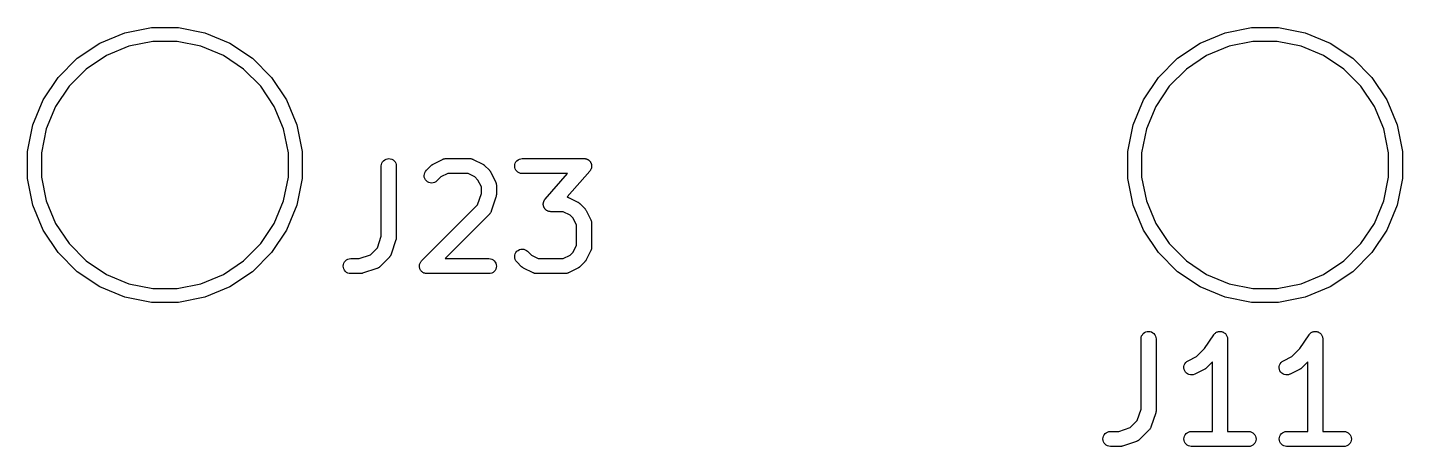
# Model space of a CAD drawing. Extents: x 4.1 to 76.2, y 7.7 to 62.
# Drawn here: x 18.87 to 32.62, y 32.72 to 36.91 of the extents above; entities that cross this region are included whole.
import ezdxf

# ---------------------------------------------------------------- set-up
doc = ezdxf.new("R2010")
doc.units = 0
doc.layers.add('BLACK', color=7, linetype='CONTINUOUS')

msp = doc.modelspace()

# ---------------------------------------------------------------- linework, layer by layer
at = {"layer": 'BLACK', "linetype": 'CONTINUOUS'}
for p, q in [((19.5933, 36.7517), (19.8432, 36.8552)), ((19.8432, 36.8552), (20.1085, 36.908)), ((20.1085, 36.908), (20.3791, 36.908)), ((20.3791, 36.908), (20.6444, 36.8552)), ((20.6444, 36.8552), (20.8943, 36.7517)), ((30.5915, 36.7517), (30.8414, 36.8552)), ((30.8414, 36.8552), (31.1067, 36.908)), ((31.1067, 36.908), (31.3773, 36.908)), ((31.3773, 36.908), (31.6426, 36.8552)), ((31.6426, 36.8552), (31.8925, 36.7517)), ((19.3683, 36.6014), (19.5933, 36.7517)), ((19.8838, 36.7212), (19.6593, 36.6282)), ((20.1223, 36.7686), (19.8838, 36.7212)), ((20.3653, 36.7686), (20.1223, 36.7686)), ((20.6038, 36.7212), (20.3653, 36.7686)), ((20.8283, 36.6282), (20.6038, 36.7212)), ((20.8943, 36.7517), (21.1193, 36.6014)), ((30.3665, 36.6014), (30.5915, 36.7517)), ((30.882, 36.7212), (30.6575, 36.6282)), ((31.1205, 36.7686), (30.882, 36.7212)), ((31.3635, 36.7686), (31.1205, 36.7686)), ((31.602, 36.7212), (31.3635, 36.7686)), ((31.8265, 36.6282), (31.602, 36.7212)), ((31.8925, 36.7517), (32.1175, 36.6014)), ((19.177, 36.4101), (19.3683, 36.6014)), ((19.6593, 36.6282), (19.4572, 36.4931)), ((21.0304, 36.4931), (20.8283, 36.6282)), ((21.1193, 36.6014), (21.3106, 36.4101)), ((30.1752, 36.4101), (30.3665, 36.6014)), ((30.6575, 36.6282), (30.4554, 36.4931)), ((32.0286, 36.4931), (31.8265, 36.6282)), ((32.1175, 36.6014), (32.3088, 36.4101)), ((19.4572, 36.4931), (19.2853, 36.3212)), ((21.2023, 36.3212), (21.0304, 36.4931)), ((30.4554, 36.4931), (30.2835, 36.3212)), ((32.2005, 36.3212), (32.0286, 36.4931)), ((19.0267, 36.1851), (19.177, 36.4101)), ((19.2853, 36.3212), (19.1502, 36.1191)), ((21.3374, 36.1191), (21.2023, 36.3212)), ((21.3106, 36.4101), (21.4609, 36.1851)), ((30.0249, 36.1851), (30.1752, 36.4101)), ((30.2835, 36.3212), (30.1484, 36.1191)), ((32.3356, 36.1191), (32.2005, 36.3212)), ((32.3088, 36.4101), (32.4591, 36.1851)), ((18.9232, 35.9352), (19.0267, 36.1851)), ((21.4609, 36.1851), (21.5644, 35.9352)), ((29.9214, 35.9352), (30.0249, 36.1851)), ((32.4591, 36.1851), (32.5626, 35.9352)), ((19.1502, 36.1191), (19.0572, 35.8946)), ((21.4304, 35.8946), (21.3374, 36.1191)), ((30.1484, 36.1191), (30.0554, 35.8946)), ((32.4286, 35.8946), (32.3356, 36.1191)), ((18.8704, 35.6699), (18.9232, 35.9352)), ((19.0572, 35.8946), (19.0098, 35.6561)), ((21.4778, 35.6561), (21.4304, 35.8946)), ((21.5644, 35.9352), (21.6172, 35.6699)), ((29.8686, 35.6699), (29.9214, 35.9352)), ((30.0554, 35.8946), (30.008, 35.6561)), ((32.476, 35.6561), (32.4286, 35.8946)), ((32.5626, 35.9352), (32.6154, 35.6699)), ((18.8704, 35.3993), (18.8704, 35.6699)), ((19.0098, 35.6561), (19.0098, 35.4131)), ((21.4778, 35.4131), (21.4778, 35.6561)), ((21.6172, 35.6699), (21.6172, 35.3993)), ((29.8686, 35.3993), (29.8686, 35.6699)), ((30.008, 35.6561), (30.008, 35.4131)), ((32.476, 35.4131), (32.476, 35.6561)), ((32.6154, 35.6699), (32.6154, 35.3993)), ((22.4073, 35.5245), (22.4089, 35.539)), ((22.4073, 35.5234), (22.4073, 35.5245)), ((22.4073, 34.8213), (22.4073, 35.5234)), ((22.4089, 35.539), (22.4133, 35.553)), ((22.4133, 35.553), (22.4204, 35.5658)), ((22.4204, 35.5658), (22.4298, 35.577)), ((22.4298, 35.577), (22.4412, 35.5862)), ((22.4412, 35.5862), (22.4542, 35.593)), ((22.4542, 35.593), (22.4682, 35.5971)), ((22.4682, 35.5971), (22.4828, 35.5984)), ((22.4828, 35.5984), (22.4974, 35.5969)), ((22.4974, 35.5969), (22.5113, 35.5926)), ((22.5113, 35.5926), (22.5242, 35.5856)), ((22.5242, 35.5856), (22.5355, 35.5763)), ((22.5355, 35.5763), (22.5447, 35.5649)), ((22.5447, 35.5649), (22.5516, 35.552)), ((22.5516, 35.552), (22.5558, 35.538)), ((22.5558, 35.538), (22.5573, 35.5234)), ((22.5573, 35.5234), (22.5573, 34.8091)), ((22.8416, 35.457), (22.8485, 35.4699)), ((22.8485, 35.4699), (22.8578, 35.4812)), ((22.8578, 35.4812), (22.9054, 35.5288)), ((22.9054, 35.5288), (22.9062, 35.5296)), ((22.9062, 35.5296), (22.9095, 35.5322)), ((22.9095, 35.5322), (22.9125, 35.5351)), ((22.9125, 35.5351), (22.9152, 35.5368)), ((22.9152, 35.5368), (22.9176, 35.5387)), ((22.9176, 35.5387), (22.9214, 35.5406)), ((22.9214, 35.5406), (22.9249, 35.5429)), ((22.9249, 35.5429), (23.0202, 35.5905)), ((23.0202, 35.5905), (23.0211, 35.591)), ((23.0211, 35.591), (23.0232, 35.5917)), ((23.0232, 35.5917), (23.0251, 35.5928)), ((23.0251, 35.5928), (23.03, 35.5942)), ((23.03, 35.5942), (23.0348, 35.596)), ((23.0348, 35.596), (23.037, 35.5964)), ((23.037, 35.5964), (23.0391, 35.597)), ((23.0391, 35.597), (23.0442, 35.5975)), ((23.0442, 35.5975), (23.0493, 35.5983)), ((23.0493, 35.5983), (23.0515, 35.5982)), ((23.0515, 35.5982), (23.0537, 35.5984)), ((23.0537, 35.5984), (23.2918, 35.5984)), ((23.2918, 35.5984), (23.2928, 35.5984)), ((23.2928, 35.5984), (23.295, 35.5982)), ((23.295, 35.5982), (23.2972, 35.5982)), ((23.2972, 35.5982), (23.3023, 35.5974)), ((23.3023, 35.5974), (23.3074, 35.5968)), ((23.3074, 35.5968), (23.3095, 35.5961)), ((23.3095, 35.5961), (23.3117, 35.5957)), ((23.3117, 35.5957), (23.3165, 35.5939)), ((23.3165, 35.5939), (23.3213, 35.5924)), ((23.3213, 35.5924), (23.3233, 35.5913)), ((23.3233, 35.5913), (23.3253, 35.5905)), ((23.3253, 35.5905), (23.4206, 35.5429)), ((23.4206, 35.5429), (23.4215, 35.5424)), ((23.4215, 35.5424), (23.425, 35.5401)), ((23.425, 35.5401), (23.4288, 35.5381)), ((23.4288, 35.5381), (23.4312, 35.5361)), ((23.4312, 35.5361), (23.4338, 35.5344)), ((23.4338, 35.5344), (23.4368, 35.5315)), ((23.4368, 35.5315), (23.4401, 35.5288)), ((23.4401, 35.5288), (23.4877, 35.4812)), ((23.4877, 35.4812), (23.4884, 35.4805)), ((23.4884, 35.4805), (23.4911, 35.4772)), ((23.4911, 35.4772), (23.4939, 35.4741)), ((23.4939, 35.4741), (23.4956, 35.4715)), ((23.4956, 35.4715), (23.4976, 35.469)), ((23.4976, 35.469), (23.4995, 35.4653)), ((23.4995, 35.4653), (23.5017, 35.4617)), ((23.7406, 35.5239), (23.7421, 35.5385)), ((23.7419, 35.5094), (23.7406, 35.5239)), ((23.7461, 35.4953), (23.7419, 35.5094)), ((23.7421, 35.5385), (23.7465, 35.5525)), ((23.7529, 35.4824), (23.7461, 35.4953)), ((23.7465, 35.5525), (23.7534, 35.5654)), ((23.762, 35.4709), (23.7529, 35.4824)), ((23.7534, 35.5654), (23.7628, 35.5766)), ((23.7732, 35.4615), (23.762, 35.4709)), ((23.7628, 35.5766), (23.7741, 35.5859)), ((23.7741, 35.5859), (23.787, 35.5928)), ((23.787, 35.5928), (23.801, 35.597)), ((23.801, 35.597), (23.8156, 35.5984)), ((23.8156, 35.5984), (24.4347, 35.5984)), ((24.4911, 35.474), (24.2642, 35.2147)), ((24.4347, 35.5984), (24.4357, 35.5984)), ((24.4357, 35.5984), (24.4404, 35.5979)), ((24.4404, 35.5979), (24.4451, 35.5977)), ((24.4451, 35.5977), (24.4476, 35.5971)), ((24.4476, 35.5971), (24.4503, 35.5968)), ((24.4503, 35.5968), (24.4547, 35.5954)), ((24.4547, 35.5954), (24.4593, 35.5943)), ((24.4593, 35.5943), (24.4617, 35.5932)), ((24.4617, 35.5932), (24.4642, 35.5924)), ((24.4642, 35.5924), (24.4683, 35.5901)), ((24.4683, 35.5901), (24.4726, 35.5881)), ((24.4726, 35.5881), (24.4747, 35.5866)), ((24.4747, 35.5866), (24.477, 35.5853)), ((24.477, 35.5853), (24.4806, 35.5823)), ((24.4806, 35.5823), (24.4844, 35.5795)), ((24.4844, 35.5795), (24.4862, 35.5776)), ((24.4862, 35.5776), (24.4882, 35.5759)), ((24.4882, 35.5759), (24.4912, 35.5722)), ((24.4938, 35.4779), (24.4911, 35.474)), ((24.4912, 35.5722), (24.4944, 35.5688)), ((24.4968, 35.4815), (24.4938, 35.4779)), ((24.4944, 35.5688), (24.4958, 35.5665)), ((24.4958, 35.5665), (24.4974, 35.5645)), ((24.4981, 35.4838), (24.4968, 35.4815)), ((24.4974, 35.5645), (24.4996, 35.5603)), ((24.4996, 35.4859), (24.4981, 35.4838)), ((24.4996, 35.5603), (24.5021, 35.5563)), ((24.5016, 35.4902), (24.4996, 35.4859)), ((24.5038, 35.4944), (24.5016, 35.4902)), ((24.5021, 35.5563), (24.503, 35.5538)), ((24.503, 35.5538), (24.5042, 35.5515)), ((24.5046, 35.4969), (24.5038, 35.4944)), ((24.5042, 35.5515), (24.5055, 35.547)), ((24.5057, 35.4993), (24.5046, 35.4969)), ((24.5055, 35.547), (24.5072, 35.5426)), ((24.5067, 35.5038), (24.5057, 35.4993)), ((24.5081, 35.5083), (24.5067, 35.5038)), ((24.5072, 35.5426), (24.5076, 35.54)), ((24.5076, 35.54), (24.5083, 35.5375)), ((24.5084, 35.511), (24.5081, 35.5083)), ((24.5083, 35.5375), (24.5088, 35.5328)), ((24.509, 35.5135), (24.5084, 35.511)), ((24.5088, 35.5328), (24.5095, 35.5281)), ((24.5092, 35.5182), (24.509, 35.5135)), ((24.5097, 35.5229), (24.5092, 35.5182)), ((24.5095, 35.5281), (24.5094, 35.5255)), ((24.5094, 35.5255), (24.5097, 35.5229)), ((18.9232, 35.134), (18.8704, 35.3993)), ((19.0098, 35.4131), (19.0572, 35.1746)), ((21.4304, 35.1746), (21.4778, 35.4131)), ((21.6172, 35.3993), (21.5644, 35.134)), ((22.8358, 35.4284), (22.8373, 35.443)), ((22.8372, 35.4139), (22.8358, 35.4284)), ((22.8414, 35.3998), (22.8372, 35.4139)), ((22.8373, 35.443), (22.8416, 35.457)), ((22.8482, 35.3869), (22.8414, 35.3998)), ((22.8574, 35.3755), (22.8482, 35.3869)), ((22.8687, 35.3661), (22.8574, 35.3755)), ((22.8815, 35.3591), (22.8687, 35.3661)), ((22.8955, 35.3548), (22.8815, 35.3591)), ((22.9101, 35.3532), (22.8955, 35.3548)), ((22.9246, 35.3545), (22.9101, 35.3532)), ((22.9387, 35.3585), (22.9246, 35.3545)), ((22.9517, 35.3653), (22.9387, 35.3585)), ((22.9631, 35.3744), (22.9517, 35.3653)), ((22.9639, 35.3751), (22.9631, 35.3744)), ((23.0029, 35.4142), (22.9639, 35.3751)), ((23.0714, 35.4484), (23.0029, 35.4142)), ((23.2741, 35.4484), (23.0714, 35.4484)), ((23.3426, 35.4142), (23.2741, 35.4484)), ((23.373, 35.3838), (23.3426, 35.4142)), ((23.4073, 35.3152), (23.373, 35.3838)), ((23.5017, 35.4617), (23.5494, 35.3665)), ((23.5494, 35.3665), (23.5498, 35.3655)), ((23.5498, 35.3655), (23.5506, 35.3635)), ((23.5506, 35.3635), (23.5516, 35.3615)), ((23.5516, 35.3615), (23.5531, 35.3566)), ((23.5531, 35.3566), (23.5549, 35.3518)), ((23.5549, 35.3518), (23.5552, 35.3496)), ((23.5552, 35.3496), (23.5558, 35.3475)), ((23.5558, 35.3475), (23.5563, 35.3424)), ((23.5563, 35.3424), (23.5571, 35.3373)), ((23.5571, 35.3373), (23.5571, 35.3351)), ((23.5571, 35.3351), (23.5573, 35.3329)), ((23.5573, 35.3329), (23.5573, 35.2377)), ((23.7861, 35.4545), (23.7732, 35.4615)), ((23.8, 35.4501), (23.7861, 35.4545)), ((23.8146, 35.4484), (23.8, 35.4501)), ((23.8156, 35.4484), (23.8146, 35.4484)), ((24.2694, 35.4484), (23.8156, 35.4484)), ((24.0449, 35.1919), (24.2694, 35.4484)), ((29.9214, 35.134), (29.8686, 35.3993)), ((30.008, 35.4131), (30.0554, 35.1746)), ((32.4286, 35.1746), (32.476, 35.4131)), ((32.6154, 35.3993), (32.5626, 35.134)), ((23.3691, 35.1354), (23.4073, 35.2499)), ((23.4073, 35.2499), (23.4073, 35.3152)), ((23.5534, 35.214), (23.5058, 35.0711)), ((23.5544, 35.2181), (23.5534, 35.214)), ((23.5556, 35.2221), (23.5544, 35.2181)), ((23.556, 35.2252), (23.5556, 35.2221)), ((23.5567, 35.2283), (23.556, 35.2252)), ((23.5568, 35.2325), (23.5567, 35.2283)), ((23.5573, 35.2367), (23.5568, 35.2325)), ((23.5573, 35.2377), (23.5573, 35.2367)), ((24.0391, 35.1844), (24.0421, 35.188)), ((24.0421, 35.188), (24.0449, 35.1919)), ((24.2642, 35.2147), (24.2688, 35.2129)), ((24.2688, 35.2129), (24.2737, 35.2114)), ((24.2737, 35.2114), (24.2757, 35.2103)), ((24.2757, 35.2103), (24.2777, 35.2095)), ((24.2777, 35.2095), (24.373, 35.1619)), ((19.0267, 34.8841), (18.9232, 35.134)), ((19.0572, 35.1746), (19.1502, 34.9501)), ((21.3374, 34.9501), (21.4304, 35.1746)), ((21.5644, 35.134), (21.4609, 34.8841)), ((22.8102, 34.5765), (23.3691, 35.1354)), ((23.497, 35.0531), (23.4937, 35.0492)), ((23.498, 35.0551), (23.497, 35.0531)), ((23.4993, 35.0569), (23.498, 35.0551)), ((23.5015, 35.0615), (23.4993, 35.0569)), ((23.5039, 35.066), (23.5015, 35.0615)), ((23.5045, 35.0681), (23.5039, 35.066)), ((23.5055, 35.0701), (23.5045, 35.0681)), ((23.5058, 35.0711), (23.5055, 35.0701)), ((24.0263, 35.143), (24.0268, 35.1477)), ((24.0266, 35.1404), (24.0263, 35.143)), ((24.0265, 35.1377), (24.0266, 35.1404)), ((24.0272, 35.1331), (24.0265, 35.1377)), ((24.0268, 35.1477), (24.027, 35.1524)), ((24.027, 35.1524), (24.0276, 35.1549)), ((24.0277, 35.1284), (24.0272, 35.1331)), ((24.0276, 35.1549), (24.0279, 35.1575)), ((24.0284, 35.1259), (24.0277, 35.1284)), ((24.0279, 35.1575), (24.0292, 35.162)), ((24.0288, 35.1233), (24.0284, 35.1259)), ((24.0305, 35.1189), (24.0288, 35.1233)), ((24.0292, 35.162), (24.0303, 35.1666)), ((24.0303, 35.1666), (24.0314, 35.169)), ((24.0318, 35.1144), (24.0305, 35.1189)), ((24.0314, 35.169), (24.0322, 35.1715)), ((24.033, 35.112), (24.0318, 35.1144)), ((24.0322, 35.1715), (24.0344, 35.1757)), ((24.0339, 35.1096), (24.033, 35.112)), ((24.0364, 35.1056), (24.0339, 35.1096)), ((24.0344, 35.1757), (24.0364, 35.18)), ((24.0364, 35.18), (24.0379, 35.1821)), ((24.0386, 35.1014), (24.0364, 35.1056)), ((24.0379, 35.1821), (24.0391, 35.1844)), ((24.0402, 35.0994), (24.0386, 35.1014)), ((24.0416, 35.0971), (24.0402, 35.0994)), ((24.0448, 35.0937), (24.0416, 35.0971)), ((24.0477, 35.09), (24.0448, 35.0937)), ((24.0498, 35.0883), (24.0477, 35.09)), ((24.0515, 35.0864), (24.0498, 35.0883)), ((24.0553, 35.0836), (24.0515, 35.0864)), ((24.0589, 35.0806), (24.0553, 35.0836)), ((24.0613, 35.0793), (24.0589, 35.0806)), ((24.0634, 35.0778), (24.0613, 35.0793)), ((24.0677, 35.0758), (24.0634, 35.0778)), ((24.0718, 35.0735), (24.0677, 35.0758)), ((24.0743, 35.0727), (24.0718, 35.0735)), ((24.0767, 35.0716), (24.0743, 35.0727)), ((24.0812, 35.0705), (24.0767, 35.0716)), ((24.0857, 35.0691), (24.0812, 35.0705)), ((24.0883, 35.0688), (24.0857, 35.0691)), ((24.0909, 35.0682), (24.0883, 35.0688)), ((24.0956, 35.068), (24.0909, 35.0682)), ((24.1003, 35.0675), (24.0956, 35.068)), ((24.1013, 35.0675), (24.1003, 35.0675)), ((24.2265, 35.0675), (24.1013, 35.0675)), ((24.295, 35.0332), (24.2265, 35.0675)), ((24.373, 35.1619), (24.3739, 35.1615)), ((24.3739, 35.1615), (24.3774, 35.1592)), ((24.3774, 35.1592), (24.3811, 35.1572)), ((24.3811, 35.1572), (24.3836, 35.1552)), ((24.3836, 35.1552), (24.3862, 35.1535)), ((24.3862, 35.1535), (24.3892, 35.1506)), ((24.3892, 35.1506), (24.3925, 35.1479)), ((24.3925, 35.1479), (24.4401, 35.1003)), ((24.4401, 35.1003), (24.4408, 35.0995)), ((24.4408, 35.0995), (24.4434, 35.0962)), ((24.4434, 35.0962), (24.4463, 35.0932)), ((24.4463, 35.0932), (24.448, 35.0905)), ((24.448, 35.0905), (24.4499, 35.0881)), ((24.4499, 35.0881), (24.4519, 35.0843)), ((24.4519, 35.0843), (24.4541, 35.0808)), ((24.4541, 35.0808), (24.5017, 34.9855)), ((30.0249, 34.8841), (29.9214, 35.134)), ((30.0554, 35.1746), (30.1484, 34.9501)), ((32.3356, 34.9501), (32.4286, 35.1746)), ((32.5626, 35.134), (32.4591, 34.8841)), ((19.1502, 34.9501), (19.2853, 34.748)), ((21.2023, 34.748), (21.3374, 34.9501)), ((23.4877, 35.0418), (23.0443, 34.5984)), ((23.4891, 35.0435), (23.4877, 35.0418)), ((23.4907, 35.045), (23.4891, 35.0435)), ((23.4937, 35.0492), (23.4907, 35.045)), ((24.3254, 35.0028), (24.295, 35.0332)), ((24.3597, 34.9343), (24.3254, 35.0028)), ((24.3597, 34.7316), (24.3597, 34.9343)), ((24.5017, 34.9855), (24.5022, 34.9846)), ((24.5022, 34.9846), (24.503, 34.9825)), ((24.503, 34.9825), (24.504, 34.9806)), ((24.504, 34.9806), (24.5055, 34.9757)), ((24.5055, 34.9757), (24.5072, 34.9709)), ((24.5072, 34.9709), (24.5076, 34.9687)), ((24.5076, 34.9687), (24.5082, 34.9666)), ((24.5082, 34.9666), (24.5087, 34.9615)), ((24.5087, 34.9615), (24.5095, 34.9564)), ((24.5095, 34.9564), (24.5094, 34.9542)), ((24.5094, 34.9542), (24.5097, 34.952)), ((24.5097, 34.952), (24.5097, 34.7139)), ((30.1484, 34.9501), (30.2835, 34.748)), ((32.2005, 34.748), (32.3356, 34.9501)), ((19.177, 34.6591), (19.0267, 34.8841)), ((21.4609, 34.8841), (21.3106, 34.6591)), ((22.3691, 34.7068), (22.4073, 34.8213)), ((22.5534, 34.7854), (22.5058, 34.6426)), ((22.5544, 34.7895), (22.5534, 34.7854)), ((22.5556, 34.7935), (22.5544, 34.7895)), ((22.556, 34.7966), (22.5556, 34.7935)), ((22.5567, 34.7997), (22.556, 34.7966)), ((22.5568, 34.8039), (22.5567, 34.7997)), ((22.5573, 34.8081), (22.5568, 34.8039)), ((22.5573, 34.8091), (22.5573, 34.8081)), ((30.1752, 34.6591), (30.0249, 34.8841)), ((32.4591, 34.8841), (32.3088, 34.6591)), ((19.3683, 34.4678), (19.177, 34.6591)), ((19.2853, 34.748), (19.4572, 34.5761)), ((21.0304, 34.5761), (21.2023, 34.748)), ((21.3106, 34.6591), (21.1193, 34.4678)), ((22.2989, 34.6366), (22.3691, 34.7068)), ((22.5039, 34.6375), (22.5015, 34.6329)), ((22.5045, 34.6396), (22.5039, 34.6375)), ((22.5055, 34.6416), (22.5045, 34.6396)), ((22.5058, 34.6426), (22.5055, 34.6416)), ((23.7422, 34.634), (23.7466, 34.648)), ((23.7466, 34.648), (23.7536, 34.6608)), ((23.7536, 34.6608), (23.7629, 34.6721)), ((23.7629, 34.6721), (23.7743, 34.6813)), ((23.7743, 34.6813), (23.7873, 34.6881)), ((23.7873, 34.6881), (23.8013, 34.6923)), ((23.8013, 34.6923), (23.8159, 34.6937)), ((23.8159, 34.6937), (23.8304, 34.6922)), ((23.8304, 34.6922), (23.8444, 34.6879)), ((23.8444, 34.6879), (23.8573, 34.681)), ((23.8573, 34.681), (23.8686, 34.6717)), ((23.8686, 34.6717), (23.9077, 34.6327)), ((24.295, 34.6327), (24.3254, 34.6631)), ((24.3254, 34.6631), (24.3597, 34.7316)), ((24.5017, 34.6804), (24.4541, 34.5851)), ((24.5025, 34.6824), (24.5017, 34.6804)), ((24.5036, 34.6843), (24.5025, 34.6824)), ((24.5051, 34.6892), (24.5036, 34.6843)), ((24.507, 34.694), (24.5051, 34.6892)), ((24.5074, 34.6962), (24.507, 34.694)), ((24.508, 34.6983), (24.5074, 34.6962)), ((24.5086, 34.7034), (24.508, 34.6983)), ((24.5095, 34.7084), (24.5086, 34.7034)), ((24.5097, 34.7128), (24.5094, 34.7107)), ((24.5094, 34.7107), (24.5095, 34.7084)), ((24.5097, 34.7139), (24.5097, 34.7128)), ((30.3665, 34.4678), (30.1752, 34.6591)), ((30.2835, 34.748), (30.4554, 34.5761)), ((32.0286, 34.5761), (32.2005, 34.748)), ((32.3088, 34.6591), (32.1175, 34.4678)), ((19.4572, 34.5761), (19.6593, 34.441)), ((20.8283, 34.441), (21.0304, 34.5761)), ((22.0263, 34.5239), (22.0279, 34.5385)), ((22.0277, 34.5094), (22.0263, 34.5239)), ((22.0318, 34.4953), (22.0277, 34.5094)), ((22.0279, 34.5385), (22.0322, 34.5525)), ((22.0322, 34.5525), (22.0391, 34.5654)), ((22.0391, 34.5654), (22.0485, 34.5766)), ((22.0485, 34.5766), (22.0598, 34.5859)), ((22.0598, 34.5859), (22.0727, 34.5928)), ((22.0727, 34.5928), (22.0868, 34.597)), ((22.0868, 34.597), (22.1013, 34.5984)), ((22.1013, 34.5984), (22.1844, 34.5984)), ((22.1844, 34.5984), (22.2989, 34.6366)), ((22.3651, 34.5008), (22.3631, 34.4999)), ((22.3673, 34.5014), (22.3651, 34.5008)), ((22.3718, 34.5038), (22.3673, 34.5014)), ((22.3765, 34.5058), (22.3718, 34.5038)), ((22.3783, 34.5071), (22.3765, 34.5058)), ((22.3803, 34.5081), (22.3783, 34.5071)), ((22.3843, 34.5113), (22.3803, 34.5081)), ((22.3885, 34.5143), (22.3843, 34.5113)), ((22.39, 34.5159), (22.3885, 34.5143)), ((22.3917, 34.5173), (22.39, 34.5159)), ((22.3925, 34.518), (22.3917, 34.5173)), ((22.4877, 34.6132), (22.3925, 34.518)), ((22.4891, 34.6149), (22.4877, 34.6132)), ((22.4907, 34.6164), (22.4891, 34.6149)), ((22.4937, 34.6206), (22.4907, 34.6164)), ((22.497, 34.6246), (22.4937, 34.6206)), ((22.498, 34.6265), (22.497, 34.6246)), ((22.4993, 34.6283), (22.498, 34.6265)), ((22.5015, 34.6329), (22.4993, 34.6283)), ((22.7882, 34.5239), (22.789, 34.531)), ((22.7882, 34.5238), (22.7882, 34.5239)), ((22.7882, 34.5237), (22.7882, 34.5238)), ((22.7889, 34.5165), (22.7882, 34.5237)), ((22.7896, 34.5094), (22.7889, 34.5165)), ((22.789, 34.531), (22.7897, 34.5382)), ((22.7896, 34.5092), (22.7896, 34.5094)), ((22.7896, 34.5091), (22.7896, 34.5092)), ((22.7917, 34.5022), (22.7896, 34.5091)), ((22.7897, 34.5384), (22.7898, 34.5385)), ((22.7897, 34.5382), (22.7897, 34.5384)), ((22.7898, 34.5385), (22.7919, 34.5454)), ((22.7937, 34.4953), (22.7917, 34.5022)), ((22.7919, 34.5454), (22.794, 34.5522)), ((22.794, 34.5524), (22.7941, 34.5525)), ((22.794, 34.5522), (22.794, 34.5524)), ((22.7941, 34.5525), (22.7975, 34.5588)), ((22.7975, 34.5588), (22.8009, 34.5651)), ((22.8009, 34.5651), (22.801, 34.5652)), ((22.801, 34.5652), (22.8011, 34.5654)), ((22.8011, 34.5654), (22.8057, 34.5709)), ((22.8057, 34.5709), (22.8102, 34.5765)), ((23.0443, 34.5984), (23.4823, 34.5984)), ((23.4823, 34.5984), (23.4833, 34.5984)), ((23.4833, 34.5984), (23.4979, 34.5968)), ((23.4979, 34.5968), (23.5118, 34.5924)), ((23.5118, 34.5924), (23.5246, 34.5853)), ((23.5246, 34.5853), (23.5359, 34.5759)), ((23.5359, 34.5759), (23.545, 34.5645)), ((23.545, 34.5645), (23.5518, 34.5515)), ((23.5557, 34.5083), (23.5514, 34.4944)), ((23.5518, 34.5515), (23.5559, 34.5375)), ((23.5573, 34.5229), (23.5557, 34.5083)), ((23.5559, 34.5375), (23.5573, 34.5229)), ((23.7406, 34.6194), (23.7422, 34.634)), ((23.7419, 34.6049), (23.7406, 34.6194)), ((23.746, 34.5908), (23.7419, 34.6049)), ((23.7527, 34.5778), (23.746, 34.5908)), ((23.7618, 34.5664), (23.7527, 34.5778)), ((23.7626, 34.5656), (23.7618, 34.5664)), ((23.8102, 34.518), (23.7626, 34.5656)), ((23.8134, 34.5153), (23.8102, 34.518)), ((23.8165, 34.5124), (23.8134, 34.5153)), ((23.8191, 34.5107), (23.8165, 34.5124)), ((23.8215, 34.5087), (23.8191, 34.5107)), ((23.8252, 34.5067), (23.8215, 34.5087)), ((23.8288, 34.5044), (23.8252, 34.5067)), ((23.8297, 34.504), (23.8288, 34.5044)), ((23.9249, 34.4563), (23.8297, 34.504)), ((23.9077, 34.6327), (23.9762, 34.5984)), ((23.9762, 34.5984), (24.2265, 34.5984)), ((24.2265, 34.5984), (24.295, 34.6327)), ((24.373, 34.504), (24.2777, 34.4563)), ((24.3765, 34.5062), (24.373, 34.504)), ((24.3803, 34.5081), (24.3765, 34.5062)), ((24.3827, 34.5101), (24.3803, 34.5081)), ((24.3854, 34.5117), (24.3827, 34.5101)), ((24.3884, 34.5146), (24.3854, 34.5117)), ((24.3917, 34.5173), (24.3884, 34.5146)), ((24.3925, 34.518), (24.3917, 34.5173)), ((24.4401, 34.5656), (24.3925, 34.518)), ((24.4427, 34.5689), (24.4401, 34.5656)), ((24.4457, 34.5719), (24.4427, 34.5689)), ((24.4474, 34.5745), (24.4457, 34.5719)), ((24.4494, 34.5769), (24.4474, 34.5745)), ((24.4513, 34.5806), (24.4494, 34.5769)), ((24.4536, 34.5842), (24.4513, 34.5806)), ((24.4541, 34.5851), (24.4536, 34.5842)), ((30.4554, 34.5761), (30.6575, 34.441)), ((31.8265, 34.441), (32.0286, 34.5761)), ((19.5933, 34.3175), (19.3683, 34.4678)), ((19.6593, 34.441), (19.8838, 34.348)), ((20.6038, 34.348), (20.8283, 34.441)), ((21.1193, 34.4678), (20.8943, 34.3175)), ((22.0386, 34.4824), (22.0318, 34.4953)), ((22.0477, 34.4709), (22.0386, 34.4824)), ((22.0589, 34.4615), (22.0477, 34.4709)), ((22.0718, 34.4545), (22.0589, 34.4615)), ((22.0857, 34.4501), (22.0718, 34.4545)), ((22.1003, 34.4484), (22.0857, 34.4501)), ((22.1013, 34.4484), (22.1003, 34.4484)), ((22.1966, 34.4484), (22.1013, 34.4484)), ((22.2008, 34.4488), (22.1966, 34.4484)), ((22.205, 34.4489), (22.2008, 34.4488)), ((22.208, 34.4495), (22.205, 34.4489)), ((22.2111, 34.4498), (22.208, 34.4495)), ((22.2152, 34.4511), (22.2111, 34.4498)), ((22.2193, 34.4519), (22.2152, 34.4511)), ((22.2203, 34.4523), (22.2193, 34.4519)), ((22.3631, 34.4999), (22.2203, 34.4523)), ((22.7937, 34.4952), (22.7937, 34.4953)), ((22.7938, 34.4951), (22.7937, 34.4952)), ((22.7972, 34.4885), (22.7938, 34.4951)), ((22.8005, 34.4824), (22.7972, 34.4885)), ((22.8006, 34.4823), (22.8005, 34.4824)), ((22.8006, 34.4821), (22.8006, 34.4823)), ((22.8052, 34.4765), (22.8006, 34.4821)), ((22.8096, 34.4709), (22.8052, 34.4765)), ((22.8097, 34.4709), (22.8096, 34.4709)), ((22.8098, 34.4708), (22.8097, 34.4709)), ((22.8153, 34.4662), (22.8098, 34.4708)), ((22.8209, 34.4615), (22.8153, 34.4662)), ((22.821, 34.4615), (22.8209, 34.4615)), ((22.8211, 34.4614), (22.821, 34.4615)), ((22.8274, 34.4579), (22.8211, 34.4614)), ((22.8337, 34.4545), (22.8274, 34.4579)), ((22.8338, 34.4544), (22.8337, 34.4545)), ((22.8339, 34.4544), (22.8338, 34.4544)), ((22.8408, 34.4522), (22.8339, 34.4544)), ((22.8476, 34.4501), (22.8408, 34.4522)), ((22.8478, 34.45), (22.8476, 34.4501)), ((22.8479, 34.45), (22.8478, 34.45)), ((22.855, 34.4492), (22.8479, 34.45)), ((22.8622, 34.4484), (22.855, 34.4492)), ((22.8624, 34.4484), (22.8622, 34.4484)), ((22.8625, 34.4484), (22.8624, 34.4484)), ((22.8624, 34.4484), (22.8624, 34.4484)), ((22.8632, 34.4484), (22.8625, 34.4484)), ((23.4823, 34.4484), (22.8632, 34.4484)), ((23.4968, 34.4498), (23.4823, 34.4484)), ((23.5109, 34.4541), (23.4968, 34.4498)), ((23.5238, 34.461), (23.5109, 34.4541)), ((23.5351, 34.4702), (23.5238, 34.461)), ((23.5445, 34.4815), (23.5351, 34.4702)), ((23.5514, 34.4944), (23.5445, 34.4815)), ((23.927, 34.4555), (23.9249, 34.4563)), ((23.9289, 34.4545), (23.927, 34.4555)), ((23.9338, 34.4529), (23.9289, 34.4545)), ((23.9386, 34.4511), (23.9338, 34.4529)), ((23.9408, 34.4507), (23.9386, 34.4511)), ((23.9429, 34.4501), (23.9408, 34.4507)), ((23.948, 34.4495), (23.9429, 34.4501)), ((23.953, 34.4486), (23.948, 34.4495)), ((23.9552, 34.4487), (23.953, 34.4486)), ((23.9574, 34.4484), (23.9552, 34.4487)), ((23.9585, 34.4484), (23.9574, 34.4484)), ((24.2442, 34.4484), (23.9585, 34.4484)), ((24.2464, 34.4486), (24.2442, 34.4484)), ((24.2486, 34.4485), (24.2464, 34.4486)), ((24.2536, 34.4493), (24.2486, 34.4485)), ((24.2587, 34.4498), (24.2536, 34.4493)), ((24.2609, 34.4505), (24.2587, 34.4498)), ((24.263, 34.4508), (24.2609, 34.4505)), ((24.2679, 34.4526), (24.263, 34.4508)), ((24.2728, 34.4541), (24.2679, 34.4526)), ((24.2747, 34.4551), (24.2728, 34.4541)), ((24.2768, 34.4559), (24.2747, 34.4551)), ((24.2777, 34.4563), (24.2768, 34.4559)), ((30.5915, 34.3175), (30.3665, 34.4678)), ((30.6575, 34.441), (30.882, 34.348)), ((31.602, 34.348), (31.8265, 34.441)), ((32.1175, 34.4678), (31.8925, 34.3175)), ((19.8432, 34.214), (19.5933, 34.3175)), ((19.8838, 34.348), (20.1223, 34.3006)), ((20.1223, 34.3006), (20.3653, 34.3006)), ((20.3653, 34.3006), (20.6038, 34.348)), ((20.8943, 34.3175), (20.6444, 34.214)), ((30.8414, 34.214), (30.5915, 34.3175)), ((30.882, 34.348), (31.1205, 34.3006)), ((31.1205, 34.3006), (31.3635, 34.3006)), ((31.3635, 34.3006), (31.602, 34.348)), ((31.8925, 34.3175), (31.6426, 34.214)), ((20.1085, 34.1612), (19.8432, 34.214)), ((20.3791, 34.1612), (20.1085, 34.1612)), ((20.6444, 34.214), (20.3791, 34.1612)), ((31.1067, 34.1612), (30.8414, 34.214)), ((31.3773, 34.1612), (31.1067, 34.1612)), ((31.6426, 34.214), (31.3773, 34.1612)), ((30.0035, 33.8118), (30.0079, 33.8258)), ((30.0079, 33.8258), (30.015, 33.8386)), ((30.015, 33.8386), (30.0244, 33.8498)), ((30.0244, 33.8498), (30.0358, 33.859)), ((30.0358, 33.859), (30.0488, 33.8658)), ((30.0488, 33.8658), (30.0628, 33.8699)), ((30.0628, 33.8699), (30.0774, 33.8712)), ((30.0774, 33.8712), (30.092, 33.8697)), ((30.092, 33.8697), (30.1059, 33.8654)), ((30.1059, 33.8654), (30.1188, 33.8584)), ((30.1188, 33.8584), (30.1301, 33.8491)), ((30.1301, 33.8491), (30.1393, 33.8377)), ((30.1393, 33.8377), (30.1462, 33.8248)), ((30.1462, 33.8248), (30.1504, 33.8108)), ((30.6376, 33.7011), (30.7288, 33.8378)), ((30.7288, 33.8378), (30.7293, 33.8386)), ((30.7293, 33.8387), (30.7341, 33.8443)), ((30.7293, 33.8386), (30.7293, 33.8387)), ((30.7293, 33.8386), (30.7293, 33.8386)), ((30.7293, 33.8386), (30.7293, 33.8386)), ((30.7341, 33.8443), (30.7387, 33.8498)), ((30.7387, 33.8498), (30.7388, 33.8499)), ((30.7387, 33.8498), (30.7387, 33.8498)), ((30.7388, 33.8499), (30.7446, 33.8546)), ((30.7446, 33.8546), (30.7501, 33.859)), ((30.7501, 33.859), (30.7501, 33.859)), ((30.7501, 33.859), (30.7502, 33.859)), ((30.7502, 33.859), (30.757, 33.8626)), ((30.757, 33.8626), (30.7631, 33.8658)), ((30.7631, 33.8658), (30.7631, 33.8658)), ((30.7631, 33.8658), (30.7632, 33.8658)), ((30.7632, 33.8658), (30.7704, 33.8679)), ((30.7704, 33.8679), (30.7771, 33.8699)), ((30.7771, 33.8699), (30.7772, 33.8699)), ((30.7772, 33.8699), (30.7844, 33.8706)), ((30.7772, 33.8699), (30.7772, 33.8699)), ((30.7844, 33.8706), (30.7917, 33.8712)), ((30.7917, 33.8712), (30.7918, 33.8712)), ((30.7917, 33.8712), (30.7917, 33.8712)), ((30.7918, 33.8712), (30.7993, 33.8704)), ((30.7993, 33.8704), (30.8062, 33.8697)), ((30.8062, 33.8697), (30.8063, 33.8697)), ((30.8063, 33.8697), (30.8064, 33.8697)), ((30.8064, 33.8697), (30.8137, 33.8674)), ((30.8137, 33.8674), (30.8202, 33.8654)), ((30.8202, 33.8654), (30.8203, 33.8653)), ((30.8203, 33.8653), (30.8203, 33.8653)), ((30.8203, 33.8653), (30.8269, 33.8618)), ((30.8269, 33.8618), (30.8331, 33.8584)), ((30.8331, 33.8584), (30.8331, 33.8584)), ((30.8331, 33.8584), (30.8332, 33.8583)), ((30.8332, 33.8583), (30.8388, 33.8537)), ((30.8388, 33.8537), (30.8444, 33.8491)), ((30.8444, 33.8491), (30.8444, 33.849)), ((30.8444, 33.849), (30.8445, 33.849)), ((30.8445, 33.849), (30.8493, 33.843)), ((30.8493, 33.843), (30.8536, 33.8377)), ((30.8536, 33.8377), (30.8537, 33.8377)), ((30.8537, 33.8377), (30.8537, 33.8376)), ((30.8537, 33.8376), (30.8574, 33.8307)), ((30.8574, 33.8307), (30.8605, 33.8248)), ((30.8605, 33.8248), (30.8605, 33.8247)), ((30.8605, 33.8247), (30.8605, 33.8247)), ((30.8605, 33.8247), (30.8626, 33.8178)), ((30.8626, 33.8178), (30.8647, 33.8108)), ((31.59, 33.7011), (31.6811, 33.8378)), ((31.6811, 33.8378), (31.6817, 33.8386)), ((31.6817, 33.8387), (31.6864, 33.8443)), ((31.6817, 33.8386), (31.6817, 33.8387)), ((31.6817, 33.8386), (31.6817, 33.8386)), ((31.6817, 33.8386), (31.6817, 33.8386)), ((31.6864, 33.8443), (31.6911, 33.8498)), ((31.6911, 33.8498), (31.6912, 33.8499)), ((31.6911, 33.8498), (31.6911, 33.8498)), ((31.6912, 33.8499), (31.697, 33.8546)), ((31.697, 33.8546), (31.7025, 33.859)), ((31.7025, 33.859), (31.7025, 33.859)), ((31.7025, 33.859), (31.7026, 33.859)), ((31.7026, 33.859), (31.7094, 33.8626)), ((31.7094, 33.8626), (31.7154, 33.8658)), ((31.7154, 33.8658), (31.7155, 33.8658)), ((31.7155, 33.8658), (31.7156, 33.8658)), ((31.7156, 33.8658), (31.7228, 33.8679)), ((31.7228, 33.8679), (31.7295, 33.8699)), ((31.7295, 33.8699), (31.7295, 33.8699)), ((31.7295, 33.8699), (31.7296, 33.8699)), ((31.7296, 33.8699), (31.7368, 33.8706)), ((31.7368, 33.8706), (31.7441, 33.8712)), ((31.7441, 33.8712), (31.7442, 33.8712)), ((31.7441, 33.8712), (31.7441, 33.8712)), ((31.7442, 33.8712), (31.7517, 33.8704)), ((31.7517, 33.8704), (31.7586, 33.8697)), ((31.7586, 33.8697), (31.7587, 33.8697)), ((31.7587, 33.8697), (31.7587, 33.8697)), ((31.7587, 33.8697), (31.7661, 33.8674)), ((31.7661, 33.8674), (31.7726, 33.8654)), ((31.7726, 33.8654), (31.7727, 33.8653)), ((31.7727, 33.8653), (31.7727, 33.8653)), ((31.7727, 33.8653), (31.7792, 33.8618)), ((31.7792, 33.8618), (31.7855, 33.8584)), ((31.7855, 33.8584), (31.7855, 33.8584)), ((31.7855, 33.8584), (31.7856, 33.8583)), ((31.7856, 33.8583), (31.7912, 33.8537)), ((31.7912, 33.8537), (31.7968, 33.8491)), ((31.7968, 33.8491), (31.7968, 33.849)), ((31.7968, 33.849), (31.7968, 33.849)), ((31.7968, 33.849), (31.8017, 33.843)), ((31.8017, 33.843), (31.806, 33.8377)), ((31.806, 33.8377), (31.806, 33.8377)), ((31.806, 33.8377), (31.8061, 33.8376)), ((31.8061, 33.8376), (31.8098, 33.8307)), ((31.8098, 33.8307), (31.8129, 33.8248)), ((31.8129, 33.8248), (31.8129, 33.8247)), ((31.8129, 33.8247), (31.8129, 33.8247)), ((31.8129, 33.8247), (31.815, 33.8178)), ((31.815, 33.8178), (31.8171, 33.8108)), ((30.0019, 33.7973), (30.0035, 33.8118)), ((30.0019, 33.7962), (30.0019, 33.7973)), ((30.0019, 33.0941), (30.0019, 33.7962)), ((30.1504, 33.8108), (30.1519, 33.7962)), ((30.1519, 33.7962), (30.1519, 33.0819)), ((30.5563, 33.6198), (30.6376, 33.7011)), ((30.8647, 33.8108), (30.8647, 33.8107)), ((30.8647, 33.8107), (30.8648, 33.8107)), ((30.8648, 33.8107), (30.8655, 33.8033)), ((30.8655, 33.8033), (30.8662, 33.7962)), ((30.8662, 33.7962), (30.8662, 32.8712)), ((31.5086, 33.6198), (31.59, 33.7011)), ((31.8171, 33.8108), (31.8171, 33.8107)), ((31.8171, 33.8107), (31.8171, 33.8107)), ((31.8171, 33.8107), (31.8178, 33.8033)), ((31.8178, 33.8033), (31.8185, 33.7962)), ((31.8185, 33.7962), (31.8185, 32.8712)), ((30.4344, 33.5345), (30.4404, 33.5478)), ((30.4404, 33.5478), (30.4489, 33.5597)), ((30.4489, 33.5597), (30.4595, 33.5698)), ((30.4595, 33.5698), (30.4719, 33.5776)), ((30.4719, 33.5776), (30.5563, 33.6198)), ((30.7162, 33.5675), (30.6537, 33.5051)), ((30.7162, 32.8712), (30.7162, 33.5675)), ((31.3868, 33.5345), (31.3928, 33.5478)), ((31.3928, 33.5478), (31.4013, 33.5597)), ((31.4013, 33.5597), (31.4119, 33.5698)), ((31.4119, 33.5698), (31.4243, 33.5776)), ((31.4243, 33.5776), (31.5086, 33.6198)), ((31.6685, 33.5675), (31.6061, 33.5051)), ((31.6685, 32.8712), (31.6685, 33.5675)), ((30.4306, 33.5056), (30.4311, 33.5202)), ((30.433, 33.4911), (30.4306, 33.5056)), ((30.4311, 33.5202), (30.4344, 33.5345)), ((30.4381, 33.4774), (30.433, 33.4911)), ((30.4458, 33.465), (30.4381, 33.4774)), ((30.4558, 33.4543), (30.4458, 33.465)), ((30.4677, 33.4457), (30.4558, 33.4543)), ((30.481, 33.4396), (30.4677, 33.4457)), ((30.4952, 33.4362), (30.481, 33.4396)), ((30.5098, 33.4356), (30.4952, 33.4362)), ((30.5243, 33.4379), (30.5098, 33.4356)), ((30.538, 33.443), (30.5243, 33.4379)), ((30.539, 33.4434), (30.538, 33.443)), ((30.6342, 33.491), (30.539, 33.4434)), ((30.6378, 33.4933), (30.6342, 33.491)), ((30.6415, 33.4952), (30.6378, 33.4933)), ((30.644, 33.4972), (30.6415, 33.4952)), ((30.6466, 33.4988), (30.644, 33.4972)), ((30.6497, 33.5017), (30.6466, 33.4988)), ((30.653, 33.5044), (30.6497, 33.5017)), ((30.6537, 33.5051), (30.653, 33.5044)), ((31.383, 33.5056), (31.3835, 33.5202)), ((31.3854, 33.4911), (31.383, 33.5056)), ((31.3835, 33.5202), (31.3868, 33.5345)), ((31.3905, 33.4774), (31.3854, 33.4911)), ((31.3982, 33.465), (31.3905, 33.4774)), ((31.4082, 33.4543), (31.3982, 33.465)), ((31.4201, 33.4457), (31.4082, 33.4543)), ((31.4334, 33.4396), (31.4201, 33.4457)), ((31.4476, 33.4362), (31.4334, 33.4396)), ((31.4622, 33.4356), (31.4476, 33.4362)), ((31.4767, 33.4379), (31.4622, 33.4356)), ((31.4904, 33.443), (31.4767, 33.4379)), ((31.4914, 33.4434), (31.4904, 33.443)), ((31.5866, 33.491), (31.4914, 33.4434)), ((31.5902, 33.4933), (31.5866, 33.491)), ((31.5939, 33.4952), (31.5902, 33.4933)), ((31.5964, 33.4972), (31.5939, 33.4952)), ((31.599, 33.4988), (31.5964, 33.4972)), ((31.6021, 33.5017), (31.599, 33.4988)), ((31.6054, 33.5044), (31.6021, 33.5017)), ((31.6061, 33.5051), (31.6054, 33.5044)), ((29.9637, 32.9796), (30.0019, 33.0941)), ((30.148, 33.0582), (30.1004, 32.9154)), ((30.149, 33.0623), (30.148, 33.0582)), ((30.1502, 33.0663), (30.149, 33.0623)), ((30.1506, 33.0694), (30.1502, 33.0663)), ((30.1513, 33.0725), (30.1506, 33.0694)), ((30.1514, 33.0767), (30.1513, 33.0725)), ((30.1519, 33.0809), (30.1514, 33.0767)), ((30.1519, 33.0819), (30.1519, 33.0809)), ((29.6431, 32.8494), (29.6544, 32.8587)), ((29.6544, 32.8587), (29.6673, 32.8656)), ((29.6673, 32.8656), (29.6814, 32.8698)), ((29.6814, 32.8698), (29.6959, 32.8712)), ((29.6959, 32.8712), (29.779, 32.8712)), ((29.779, 32.8712), (29.8935, 32.9094)), ((29.8935, 32.9094), (29.9637, 32.9796)), ((30.0823, 32.886), (29.9871, 32.7908)), ((30.0837, 32.8877), (30.0823, 32.886)), ((30.0853, 32.8892), (30.0837, 32.8877)), ((30.0883, 32.8934), (30.0853, 32.8892)), ((30.0916, 32.8974), (30.0883, 32.8934)), ((30.0926, 32.8993), (30.0916, 32.8974)), ((30.0939, 32.9011), (30.0926, 32.8993)), ((30.0961, 32.9057), (30.0939, 32.9011)), ((30.0985, 32.9103), (30.0961, 32.9057)), ((30.0991, 32.9124), (30.0985, 32.9103)), ((30.1001, 32.9144), (30.0991, 32.9124)), ((30.1004, 32.9154), (30.1001, 32.9144)), ((30.4526, 32.8494), (30.4639, 32.8587)), ((30.4639, 32.8587), (30.4769, 32.8656)), ((30.4769, 32.8656), (30.4909, 32.8698)), ((30.4909, 32.8698), (30.5054, 32.8712)), ((30.5054, 32.8712), (30.7162, 32.8712)), ((30.8662, 32.8712), (31.0769, 32.8712)), ((31.0769, 32.8712), (31.0779, 32.8712)), ((31.0779, 32.8712), (31.0925, 32.8696)), ((31.0925, 32.8696), (31.1064, 32.8652)), ((31.1064, 32.8652), (31.1192, 32.8581)), ((31.1192, 32.8581), (31.1305, 32.8487)), ((31.405, 32.8494), (31.4163, 32.8587)), ((31.4163, 32.8587), (31.4292, 32.8656)), ((31.4292, 32.8656), (31.4433, 32.8698)), ((31.4433, 32.8698), (31.4578, 32.8712)), ((31.4578, 32.8712), (31.6685, 32.8712)), ((31.8185, 32.8712), (32.0293, 32.8712)), ((32.0293, 32.8712), (32.0303, 32.8712)), ((32.0303, 32.8712), (32.0448, 32.8696)), ((32.0448, 32.8696), (32.0588, 32.8652)), ((32.0588, 32.8652), (32.0716, 32.8581)), ((32.0716, 32.8581), (32.0828, 32.8487)), ((29.6209, 32.7967), (29.6225, 32.8113)), ((29.6223, 32.7822), (29.6209, 32.7967)), ((29.6264, 32.7681), (29.6223, 32.7822)), ((29.6225, 32.8113), (29.6268, 32.8253)), ((29.6332, 32.7552), (29.6264, 32.7681)), ((29.6268, 32.8253), (29.6337, 32.8382)), ((29.6423, 32.7437), (29.6332, 32.7552)), ((29.6337, 32.8382), (29.6431, 32.8494)), ((29.6535, 32.7343), (29.6423, 32.7437)), ((29.6664, 32.7273), (29.6535, 32.7343)), ((29.6803, 32.7229), (29.6664, 32.7273)), ((29.6949, 32.7212), (29.6803, 32.7229)), ((29.6959, 32.7212), (29.6949, 32.7212)), ((29.7912, 32.7212), (29.6959, 32.7212)), ((29.7954, 32.7216), (29.7912, 32.7212)), ((29.7996, 32.7217), (29.7954, 32.7216)), ((29.8026, 32.7223), (29.7996, 32.7217)), ((29.8057, 32.7226), (29.8026, 32.7223)), ((29.8098, 32.7239), (29.8057, 32.7226)), ((29.8139, 32.7247), (29.8098, 32.7239)), ((29.8149, 32.7251), (29.8139, 32.7247)), ((29.9577, 32.7727), (29.8149, 32.7251)), ((29.9597, 32.7736), (29.9577, 32.7727)), ((29.9619, 32.7742), (29.9597, 32.7736)), ((29.9664, 32.7766), (29.9619, 32.7742)), ((29.9711, 32.7786), (29.9664, 32.7766)), ((29.9729, 32.7799), (29.9711, 32.7786)), ((29.9749, 32.7809), (29.9729, 32.7799)), ((29.9789, 32.7841), (29.9749, 32.7809)), ((29.9831, 32.7871), (29.9789, 32.7841)), ((29.9846, 32.7887), (29.9831, 32.7871)), ((29.9863, 32.7901), (29.9846, 32.7887)), ((29.9871, 32.7908), (29.9863, 32.7901)), ((30.4304, 32.7967), (30.432, 32.8113)), ((30.4318, 32.7822), (30.4304, 32.7967)), ((30.4359, 32.7681), (30.4318, 32.7822)), ((30.432, 32.8113), (30.4363, 32.8253)), ((30.4427, 32.7552), (30.4359, 32.7681)), ((30.4363, 32.8253), (30.4433, 32.8382)), ((30.4519, 32.7437), (30.4427, 32.7552)), ((30.4433, 32.8382), (30.4526, 32.8494)), ((30.4631, 32.7343), (30.4519, 32.7437)), ((30.4759, 32.7273), (30.4631, 32.7343)), ((30.4899, 32.7229), (30.4759, 32.7273)), ((30.5044, 32.7212), (30.4899, 32.7229)), ((30.5054, 32.7212), (30.5044, 32.7212)), ((31.0769, 32.7212), (30.5054, 32.7212)), ((31.0914, 32.7226), (31.0769, 32.7212)), ((31.1055, 32.7269), (31.0914, 32.7226)), ((31.1184, 32.7338), (31.1055, 32.7269)), ((31.1297, 32.743), (31.1184, 32.7338)), ((31.1391, 32.7543), (31.1297, 32.743)), ((31.1305, 32.8487), (31.1396, 32.8373)), ((31.146, 32.7672), (31.1391, 32.7543)), ((31.1396, 32.8373), (31.1464, 32.8243)), ((31.1503, 32.7811), (31.146, 32.7672)), ((31.1464, 32.8243), (31.1505, 32.8103)), ((31.1519, 32.7957), (31.1503, 32.7811)), ((31.1505, 32.8103), (31.1519, 32.7957)), ((31.3828, 32.7967), (31.3844, 32.8113)), ((31.3842, 32.7822), (31.3828, 32.7967)), ((31.3883, 32.7681), (31.3842, 32.7822)), ((31.3844, 32.8113), (31.3887, 32.8253)), ((31.3951, 32.7552), (31.3883, 32.7681)), ((31.3887, 32.8253), (31.3956, 32.8382)), ((31.4042, 32.7437), (31.3951, 32.7552)), ((31.3956, 32.8382), (31.405, 32.8494)), ((31.4155, 32.7343), (31.4042, 32.7437)), ((31.4283, 32.7273), (31.4155, 32.7343)), ((31.4422, 32.7229), (31.4283, 32.7273)), ((31.4568, 32.7212), (31.4422, 32.7229)), ((31.4578, 32.7212), (31.4568, 32.7212)), ((32.0293, 32.7212), (31.4578, 32.7212)), ((32.0438, 32.7226), (32.0293, 32.7212)), ((32.0578, 32.7269), (32.0438, 32.7226)), ((32.0708, 32.7338), (32.0578, 32.7269)), ((32.0821, 32.743), (32.0708, 32.7338)), ((32.0914, 32.7543), (32.0821, 32.743)), ((32.0828, 32.8487), (32.092, 32.8373)), ((32.0984, 32.7672), (32.0914, 32.7543)), ((32.092, 32.8373), (32.0988, 32.8243)), ((32.1027, 32.7811), (32.0984, 32.7672)), ((32.0988, 32.8243), (32.1029, 32.8103)), ((32.1043, 32.7957), (32.1027, 32.7811)), ((32.1029, 32.8103), (32.1043, 32.7957))]:
    msp.add_line(p, q, dxfattribs=at)

doc.saveas('drawing.dxf')
